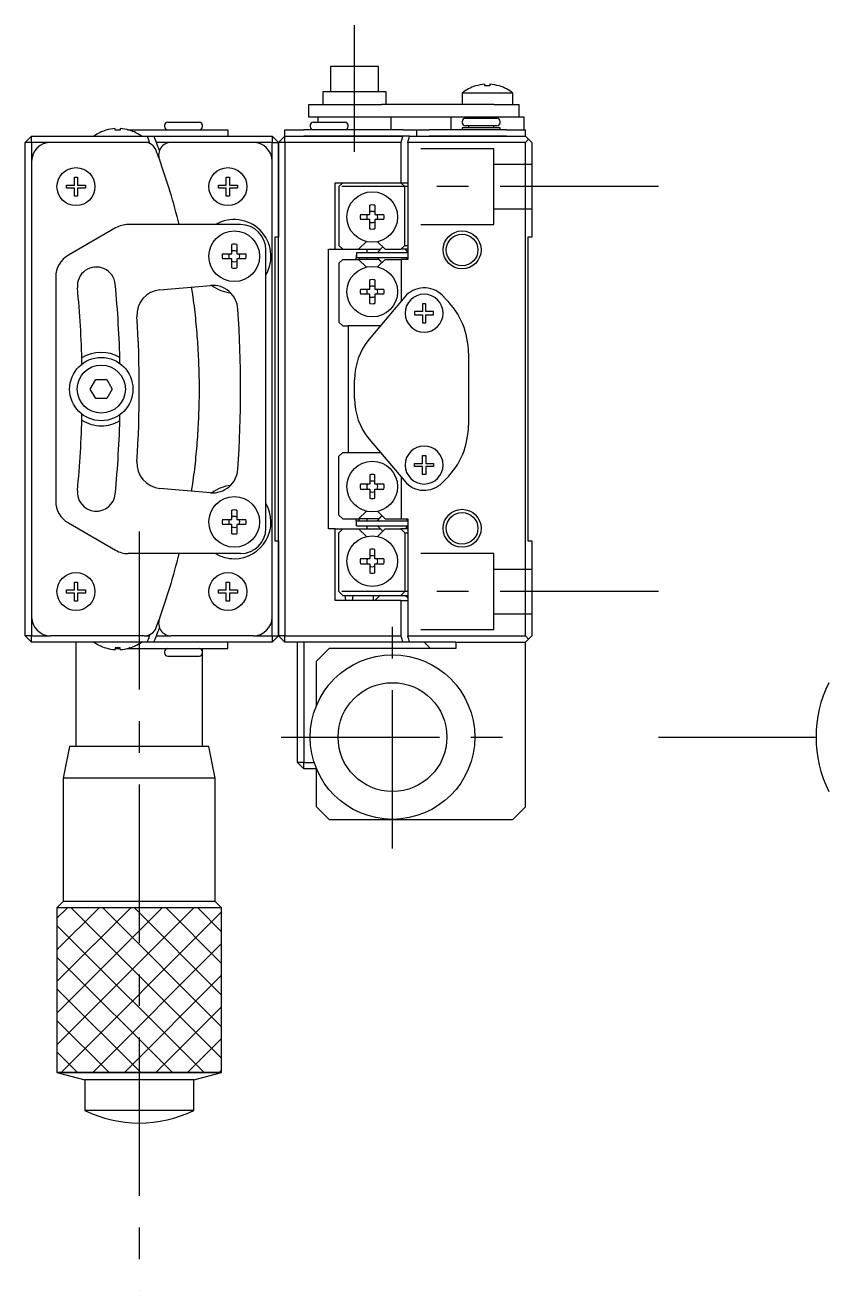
# Model space of a CAD drawing. Extents: x 58 to 392, y -1 to 231.
# Drawn here: x 237.6 to 301.1, y 75.4 to 175.4 of the extents above; entities that cross this region are included whole.
import ezdxf

# ---------------------------------------------------------------- set-up
doc = ezdxf.new("R2010")
doc.units = 0
doc.header["$LTSCALE"] = 10
doc.linetypes.add('CENTER', pattern=[2, 1.25, -0.25, 0.25, -0.25])
doc.linetypes.add('DASHED', pattern=[3.5, 2, -1.5])
doc.layers.get('0').update_dxf_attribs({"linetype": 'CONTINUOUS'})
doc.layers.add('CENTER', color=1, linetype='CENTER')

msp = doc.modelspace()

# ---------------------------------------------------------------- linework, layer by layer
at = {"color": 7, "linetype": 'CONTINUOUS'}
for p, q in [((263.64145, 172.176793), (261.74145, 172.176793)), ((261.74145, 172.176793), (261.74145, 170.176793)), ((265.54145, 172.176793), (263.64145, 172.176793)), ((265.54145, 170.176793), (265.54145, 172.176793)), ((263.64145, 170.176793), (261.14145, 170.176793)), ((261.14145, 170.176793), (261.14145, 169.176793)), ((266.14145, 170.176793), (263.64145, 170.176793)), ((266.14145, 169.176793), (266.14145, 170.176793)), ((276.14145, 170.074793), (272.14145, 170.074793)), ((272.14145, 170.074793), (272.14145, 169.176793)), ((273.212741, 170.632526), (273.19145, 170.632526)), ((273.94145, 170.632526), (273.94145, 170.764269)), ((274.34145, 170.632526), (273.94145, 170.632526)), ((274.34145, 170.764269), (274.34145, 170.632526)), ((275.09145, 170.632526), (275.070159, 170.632526)), ((276.14145, 169.176793), (276.14145, 170.074793)), ((260.04145, 168.176793), (260.04145, 169.176793)), ((260.04145, 169.176793), (261.04145, 169.176793)), ((261.04145, 169.176793), (264.77145, 169.176793)), ((264.77145, 169.176793), (265.77145, 169.176793)), ((274.64145, 169.176793), (265.77145, 169.176793)), ((274.64145, 169.176793), (276.64145, 169.176793)), ((276.64145, 168.176793), (276.64145, 169.176793)), ((261.04145, 168.176793), (260.04145, 168.176793)), ((260.74145, 168.176793), (260.74145, 167.776793)), ((264.77145, 168.176793), (261.04145, 168.176793)), ((265.77145, 168.176793), (264.77145, 168.176793)), ((272.671756, 168.176793), (265.77145, 168.176793)), ((266.54145, 167.176793), (266.54145, 168.176793)), ((271.24145, 168.176793), (271.24145, 167.176793)), ((272.39145, 168.076793), (274.89145, 168.076793)), ((274.14145, 168.176793), (272.671756, 168.176793)), ((277.04145, 168.176793), (274.14145, 168.176793)), ((277.04145, 167.176793), (277.04145, 168.176793)), ((244.012741, 167.132526), (243.99145, 167.132526)), ((244.74145, 167.132526), (244.74145, 167.264269)), ((244.74145, 167.176793), (245.14145, 167.176793)), ((245.14145, 167.132526), (244.74145, 167.132526)), ((245.14145, 167.264269), (245.14145, 167.132526)), ((245.709565, 167.176793), (245.811228, 167.176793)), ((245.811228, 167.176793), (248.609361, 167.176793)), ((245.89145, 167.132526), (245.870159, 167.132526)), ((248.609361, 167.176793), (251.555664, 167.176793)), ((248.64145, 167.526793), (248.64145, 167.426793)), ((248.89145, 167.776793), (251.39145, 167.776793)), ((251.555664, 167.176793), (251.884091, 167.176793)), ((251.64145, 167.426793), (251.64145, 167.526793)), ((251.884091, 167.176793), (253.64145, 167.176793)), ((253.64145, 167.176793), (253.64145, 166.676793)), ((258.14145, 166.676793), (258.14145, 167.176793)), ((258.14145, 167.176793), (259.64145, 167.176793)), ((267.482788, 167.176793), (259.64145, 167.176793)), ((260.14145, 167.526793), (260.14145, 167.426793)), ((260.39145, 167.776793), (262.89145, 167.776793)), ((263.14145, 167.426793), (263.14145, 167.526793)), ((267.482788, 167.176793), (268.44945, 167.176793)), ((268.44945, 167.176793), (268.549812, 167.176793)), ((268.549812, 167.176793), (269.549812, 167.176793)), ((268.549812, 167.176793), (268.549812, 166.676793)), ((275.64145, 167.176793), (269.549812, 167.176793)), ((272.14145, 167.826793), (272.14145, 167.726793)), ((273.64145, 167.326793), (272.14145, 167.326793)), ((272.14145, 167.326793), (272.14145, 167.176793)), ((274.89145, 167.476793), (272.39145, 167.476793)), ((272.64145, 167.476793), (272.64145, 167.326793)), ((275.14145, 167.326793), (273.64145, 167.326793)), ((274.64145, 167.326793), (274.64145, 167.476793)), ((275.14145, 167.726793), (275.14145, 167.826793)), ((275.14145, 167.176793), (275.14145, 167.326793)), ((275.64145, 167.176793), (277.14145, 167.176793)), ((277.14145, 166.676793), (277.14145, 167.176793)), ((237.64145, 166.176793), (238.14145, 166.676793)), ((238.14145, 166.176793), (237.64145, 166.176793)), ((237.64145, 127.176793), (237.64145, 166.176793)), ((238.14145, 166.176793), (238.14145, 166.676793)), ((238.14145, 166.676793), (247.262514, 166.676793)), ((238.14145, 166.176793), (238.14145, 164.676793)), ((239.64145, 166.176793), (238.14145, 166.176793)), ((247.040969, 166.176793), (239.64145, 166.176793)), ((247.461125, 166.176793), (247.040969, 166.176793)), ((247.262514, 166.676793), (247.801195, 166.676793)), ((247.801195, 166.676793), (257.14145, 166.676793)), ((249.171175, 166.176793), (247.997681, 166.176793)), ((255.64145, 166.176793), (249.171175, 166.176793)), ((257.14145, 166.176793), (255.64145, 166.176793)), ((257.14145, 166.676793), (257.14145, 166.176793)), ((257.14145, 166.676793), (257.64145, 166.176793)), ((257.14145, 164.676793), (257.14145, 166.176793)), ((257.14145, 166.176793), (257.64145, 166.176793)), ((258.14145, 166.676793), (257.64145, 166.176793)), ((257.64145, 166.176793), (257.64145, 164.176793)), ((257.64145, 158.676793), (257.64145, 166.176793)), ((258.14145, 166.176793), (257.64145, 166.176793)), ((258.14145, 166.176793), (258.14145, 166.676793)), ((258.14145, 166.676793), (259.64145, 166.676793)), ((258.14145, 166.176793), (258.14145, 127.176793)), ((267.32825, 166.176793), (258.14145, 166.176793)), ((267.469811, 166.676793), (259.64145, 166.676793)), ((259.64145, 166.676793), (267.469811, 166.676793)), ((267.32825, 162.976793), (267.32825, 166.176793)), ((267.482788, 166.676793), (267.469811, 166.676793)), ((267.988803, 166.676793), (267.482788, 166.676793)), ((267.848288, 166.176793), (267.848288, 156.926793)), ((277.14145, 166.176793), (267.848288, 166.176793)), ((267.988803, 166.676793), (269.549812, 166.676793)), ((275.64145, 166.676793), (269.549812, 166.676793)), ((269.549812, 166.676793), (275.64145, 166.676793)), ((275.64145, 166.676793), (277.14145, 166.676793)), ((277.14145, 166.676793), (277.39145, 166.426793)), ((277.39145, 166.426793), (277.14145, 166.176793)), ((277.14145, 127.176793), (277.14145, 166.176793)), ((277.64145, 166.176793), (277.39145, 166.426793)), ((277.64145, 166.176793), (277.64145, 158.676793)), ((238.14145, 164.676793), (238.14145, 128.676793)), ((257.14145, 128.676793), (257.14145, 164.676793)), ((257.64145, 164.176793), (257.64145, 158.676793)), ((241.51645, 163.426793), (241.76645, 163.426793)), ((241.51645, 162.801793), (241.51645, 163.426793)), ((241.76645, 163.426793), (241.76645, 162.801793)), ((253.51645, 163.426793), (253.76645, 163.426793)), ((253.51645, 162.801793), (253.51645, 163.426793)), ((253.76645, 163.426793), (253.76645, 162.801793)), ((240.89145, 162.801793), (241.51645, 162.801793)), ((240.89145, 162.551793), (240.89145, 162.801793)), ((241.51645, 162.551793), (240.89145, 162.551793)), ((241.51645, 161.926793), (241.51645, 162.551793)), ((241.76645, 162.801793), (242.39145, 162.801793)), ((241.76645, 162.551793), (241.76645, 161.926793)), ((242.39145, 162.551793), (241.76645, 162.551793)), ((242.39145, 162.801793), (242.39145, 162.551793)), ((252.89145, 162.801793), (253.51645, 162.801793)), ((252.89145, 162.551793), (252.89145, 162.801793)), ((253.51645, 162.551793), (252.89145, 162.551793)), ((253.51645, 161.926793), (253.51645, 162.551793)), ((253.76645, 162.801793), (254.39145, 162.801793)), ((253.76645, 162.551793), (253.76645, 161.926793)), ((254.39145, 162.551793), (253.76645, 162.551793)), ((254.39145, 162.801793), (254.39145, 162.551793)), ((262.110435, 157.726793), (262.110435, 162.976793)), ((262.110435, 162.976793), (267.32825, 162.976793)), ((262.724781, 162.976793), (262.4122, 162.676793)), ((262.4122, 162.676793), (262.4122, 158.026793)), ((267.323455, 162.950886), (267.296601, 162.976793)), ((267.607513, 162.676793), (267.323455, 162.950886)), ((267.32825, 162.976793), (267.848288, 162.976793)), ((267.607513, 158.026793), (267.607513, 162.676793)), ((267.848288, 162.676793), (267.607513, 162.676793)), ((241.76645, 161.926793), (241.51645, 161.926793)), ((253.76645, 161.926793), (253.51645, 161.926793)), ((264.84145, 160.476793), (264.84145, 161.205502)), ((265.24145, 161.205502), (265.24145, 160.476793)), ((264.112741, 160.476793), (264.84145, 160.476793)), ((264.84145, 160.076793), (264.112741, 160.076793)), ((264.84145, 159.348085), (264.84145, 160.076793)), ((265.24145, 160.476793), (265.970159, 160.476793)), ((265.970159, 160.076793), (265.24145, 160.076793)), ((265.24145, 160.076793), (265.24145, 159.348085)), ((244.77145, 159.408844), (241.04145, 157.255328)), ((254.64145, 159.676793), (245.77145, 159.676793)), ((253.94145, 157.376793), (253.94145, 158.105502)), ((254.34145, 158.105502), (254.34145, 157.376793)), ((257.64145, 158.676793), (257.34145, 158.676793)), ((257.34145, 158.676793), (257.34145, 134.676793)), ((257.64145, 134.676793), (257.64145, 158.676793)), ((262.4122, 158.026793), (262.724781, 157.726793)), ((263.959161, 157.726793), (264.586338, 158.329928)), ((265.451471, 158.319427), (266.066727, 157.726793)), ((267.296601, 157.726793), (267.607513, 158.026793)), ((267.607513, 158.026793), (267.848288, 158.026793)), ((277.64145, 158.676793), (277.34145, 158.676793)), ((277.34145, 158.676793), (277.34145, 134.676793)), ((253.212741, 157.376793), (253.94145, 157.376793)), ((254.34145, 157.376793), (255.070159, 157.376793)), ((256.64145, 135.676793), (256.64145, 157.676793)), ((261.586739, 157.726793), (262.110435, 157.726793)), ((261.586739, 135.626793), (261.586739, 157.726793)), ((262.110435, 157.726793), (262.724781, 157.726793)), ((262.724781, 157.726793), (263.959161, 157.726793)), ((263.771806, 156.926815), (263.807227, 157.267119)), ((263.807245, 157.476793), (263.807245, 157.076793)), ((263.807245, 157.476793), (267.848288, 157.476793)), ((263.807245, 157.076793), (267.848288, 157.076793)), ((263.959161, 157.726793), (265.694149, 157.726793)), ((263.991849, 157.076881), (264.001233, 156.926853)), ((264.64145, 157.476793), (264.64145, 157.726793)), ((264.64145, 156.926793), (264.64145, 157.076793)), ((265.442271, 157.076801), (265.792885, 156.663079)), ((265.875522, 157.910979), (265.447965, 157.476793)), ((266.066727, 157.726793), (267.296601, 157.726793)), ((267.848288, 157.726793), (267.296601, 157.726793)), ((267.848374, 157.497769), (267.662999, 157.726787)), ((267.713283, 156.926793), (267.848288, 157.063891)), ((253.94145, 156.976793), (253.212741, 156.976793)), ((253.94145, 156.248085), (253.94145, 156.976793)), ((254.34145, 156.976793), (254.34145, 156.248085)), ((255.070159, 156.976793), (254.34145, 156.976793)), ((262.724781, 156.926793), (262.4122, 156.626793)), ((262.4122, 156.626793), (262.4122, 151.976793)), ((262.724781, 156.926793), (263.959161, 156.926793)), ((264.586338, 156.323659), (263.959161, 156.926793)), ((265.570143, 156.926793), (263.959161, 156.926793)), ((266.066727, 156.926793), (265.451471, 156.33416)), ((266.066727, 156.926793), (267.296601, 156.926793)), ((267.296601, 156.926793), (267.32825, 156.926793)), ((267.328252, 156.896258), (267.296601, 156.926793)), ((267.848288, 156.926793), (267.32825, 156.926793)), ((267.32825, 156.926793), (267.32825, 153.627353)), ((240.04145, 155.523277), (240.04145, 137.83031)), ((264.84145, 154.576793), (264.84145, 155.305502)), ((265.24145, 155.305502), (265.24145, 154.576793)), ((248.276833, 154.518873), (252.262554, 154.867579)), ((264.112741, 154.576793), (264.84145, 154.576793)), ((264.84145, 154.176793), (264.112741, 154.176793)), ((264.84145, 153.448085), (264.84145, 154.176793)), ((265.24145, 154.576793), (265.970159, 154.576793)), ((265.970159, 154.176793), (265.24145, 154.176793)), ((265.24145, 154.176793), (265.24145, 153.448085)), ((270.884091, 153.76258), (270.555664, 154.091007)), ((267.609361, 153.962369), (264.811228, 150.627683)), ((269.26645, 153.426793), (269.01645, 153.426793)), ((269.01645, 153.426793), (269.01645, 152.801793)), ((269.26645, 152.801793), (269.26645, 153.426793)), ((269.01645, 152.801793), (268.39145, 152.801793)), ((268.39145, 152.801793), (268.39145, 152.551793)), ((268.39145, 152.551793), (269.01645, 152.551793)), ((269.01645, 152.551793), (269.01645, 151.926793)), ((269.89145, 152.801793), (269.26645, 152.801793)), ((269.26645, 152.551793), (269.89145, 152.551793)), ((269.26645, 151.926793), (269.26645, 152.551793)), ((269.89145, 152.551793), (269.89145, 152.801793)), ((262.4122, 151.976793), (262.724781, 151.676793)), ((262.724781, 151.676793), (263.14145, 151.676793)), ((263.14145, 151.676793), (263.14145, 141.676793)), ((265.691536, 151.676793), (263.14145, 151.676793)), ((269.01645, 151.926793), (269.26645, 151.926793)), ((272.64145, 149.519939), (272.64145, 143.833648)), ((242.775425, 146.676793), (243.208438, 147.426793)), ((243.208438, 147.426793), (244.074463, 147.426793)), ((244.074463, 147.426793), (244.507476, 146.676793)), ((263.64145, 145.939842), (263.64145, 147.413745)), ((243.208438, 145.926793), (242.775425, 146.676793)), ((244.507476, 146.676793), (244.074463, 145.926793)), ((244.074463, 145.926793), (243.208438, 145.926793)), ((264.811228, 142.725904), (267.609361, 139.391218)), ((262.4122, 141.376793), (262.724781, 141.676793)), ((262.4122, 136.726793), (262.4122, 141.376793)), ((262.724781, 141.676793), (263.14145, 141.676793)), ((263.14145, 141.676793), (265.691536, 141.676793)), ((269.01645, 141.426793), (269.26645, 141.426793)), ((269.01645, 140.801793), (269.01645, 141.426793)), ((269.26645, 141.426793), (269.26645, 140.801793)), ((268.39145, 140.801793), (269.01645, 140.801793)), ((268.39145, 140.551793), (268.39145, 140.801793)), ((269.01645, 140.551793), (268.39145, 140.551793)), ((269.01645, 139.926793), (269.01645, 140.551793)), ((269.26645, 140.801793), (269.89145, 140.801793)), ((269.26645, 140.551793), (269.26645, 139.926793)), ((269.89145, 140.551793), (269.26645, 140.551793)), ((269.89145, 140.801793), (269.89145, 140.551793)), ((264.84145, 139.176793), (264.112741, 139.176793)), ((264.84145, 139.905502), (264.84145, 139.176793)), ((265.24145, 139.176793), (265.24145, 139.905502)), ((265.970159, 139.176793), (265.24145, 139.176793)), ((267.32825, 139.726234), (267.32825, 136.426793)), ((269.26645, 139.926793), (269.01645, 139.926793)), ((270.555664, 139.26258), (270.884091, 139.591007)), ((252.262554, 138.486008), (248.276833, 138.834714)), ((264.112741, 138.776793), (264.84145, 138.776793)), ((264.84145, 138.776793), (264.84145, 138.048085)), ((265.24145, 138.048085), (265.24145, 138.776793)), ((265.24145, 138.776793), (265.970159, 138.776793)), ((253.94145, 136.376793), (253.94145, 137.105502)), ((254.34145, 137.105502), (254.34145, 136.376793)), ((264.586338, 137.029928), (263.959161, 136.426793)), ((266.066727, 136.426793), (265.451471, 137.019427)), ((241.04145, 136.098259), (244.77145, 133.944743)), ((253.212741, 136.376793), (253.94145, 136.376793)), ((254.34145, 136.376793), (255.070159, 136.376793)), ((262.724781, 136.426793), (262.4122, 136.726793)), ((262.724781, 136.426793), (263.959161, 136.426793)), ((263.807235, 136.086423), (263.771806, 136.42678)), ((263.807245, 135.876793), (263.807245, 136.276793)), ((263.807245, 136.276793), (267.848288, 136.276793)), ((265.576896, 136.426793), (263.959161, 136.426793)), ((264.001234, 136.426738), (263.991849, 136.276703)), ((264.64145, 136.276793), (264.64145, 136.426793)), ((265.792894, 136.690517), (265.442208, 136.276693)), ((266.066727, 136.426793), (267.296601, 136.426793)), ((267.328252, 136.457329), (267.296601, 136.426793)), ((267.296601, 136.426793), (267.32825, 136.426793)), ((267.32825, 136.426793), (267.848288, 136.426793)), ((267.848288, 136.289696), (267.713283, 136.426793)), ((267.848288, 136.426793), (267.848288, 127.176793)), ((253.94145, 135.976793), (253.212741, 135.976793)), ((253.94145, 135.248085), (253.94145, 135.976793)), ((254.34145, 135.976793), (254.34145, 135.248085)), ((255.070159, 135.976793), (254.34145, 135.976793)), ((262.110435, 135.626793), (261.586739, 135.626793)), ((262.110435, 129.976793), (262.110435, 135.626793)), ((262.110435, 135.626793), (262.724781, 135.626793)), ((262.4122, 135.326793), (262.724781, 135.626793)), ((262.4122, 130.676793), (262.4122, 135.326793)), ((262.724781, 135.626793), (263.959161, 135.626793)), ((263.807245, 135.876793), (267.848288, 135.876793)), ((263.959161, 135.626793), (264.586338, 135.023659)), ((263.959161, 135.626793), (265.694149, 135.626793)), ((264.64145, 135.626793), (264.64145, 135.876793)), ((265.447965, 135.876793), (265.875522, 135.442608)), ((265.451471, 135.03416), (266.066727, 135.626793)), ((266.066727, 135.626793), (267.296601, 135.626793)), ((267.296601, 135.626793), (267.607513, 135.326793)), ((267.848288, 135.626793), (267.296601, 135.626793)), ((267.607513, 135.326793), (267.607513, 130.676793)), ((267.607513, 135.326793), (267.848288, 135.326793)), ((267.663034, 135.626838), (267.848457, 135.855935)), ((257.34145, 134.676793), (257.64145, 134.676793)), ((257.64145, 134.676793), (257.64145, 127.176793)), ((257.64145, 127.176793), (257.64145, 134.676793)), ((264.84145, 134.005502), (264.84145, 133.276793)), ((265.24145, 133.276793), (265.24145, 134.005502)), ((277.34145, 134.676793), (277.64145, 134.676793)), ((277.64145, 134.676793), (277.64145, 127.176793)), ((254.64145, 133.676793), (245.77145, 133.676793)), ((264.84145, 133.276793), (264.112741, 133.276793)), ((265.970159, 133.276793), (265.24145, 133.276793)), ((264.112741, 132.876793), (264.84145, 132.876793)), ((264.84145, 132.876793), (264.84145, 132.148085)), ((265.24145, 132.148085), (265.24145, 132.876793)), ((265.24145, 132.876793), (265.970159, 132.876793)), ((241.51645, 131.426793), (241.76645, 131.426793)), ((241.51645, 130.801793), (241.51645, 131.426793)), ((241.76645, 131.426793), (241.76645, 130.801793)), ((253.51645, 131.426793), (253.76645, 131.426793)), ((253.51645, 130.801793), (253.51645, 131.426793)), ((253.76645, 131.426793), (253.76645, 130.801793)), ((240.89145, 130.801793), (241.51645, 130.801793)), ((240.89145, 130.551793), (240.89145, 130.801793)), ((241.51645, 130.551793), (240.89145, 130.551793)), ((241.51645, 129.926793), (241.51645, 130.551793)), ((241.76645, 130.801793), (242.39145, 130.801793)), ((241.76645, 130.551793), (241.76645, 129.926793)), ((242.39145, 130.551793), (241.76645, 130.551793)), ((242.39145, 130.801793), (242.39145, 130.551793)), ((252.89145, 130.801793), (253.51645, 130.801793)), ((252.89145, 130.551793), (252.89145, 130.801793)), ((253.51645, 130.551793), (252.89145, 130.551793)), ((253.51645, 129.926793), (253.51645, 130.551793)), ((253.76645, 130.801793), (254.39145, 130.801793)), ((253.76645, 130.551793), (253.76645, 129.926793)), ((254.39145, 130.551793), (253.76645, 130.551793)), ((254.39145, 130.801793), (254.39145, 130.551793)), ((262.724781, 130.376793), (262.4122, 130.676793)), ((262.724781, 130.376793), (267.296601, 130.376793)), ((262.956363, 129.976793), (262.909721, 130.376729)), ((263.501971, 130.376762), (263.461791, 129.976793)), ((265.14145, 129.976793), (265.14145, 130.376793)), ((265.39145, 130.126793), (265.24145, 129.976793)), ((265.64145, 130.376793), (265.39145, 130.126793)), ((267.607513, 130.676793), (267.296601, 130.376793)), ((267.296601, 130.376793), (267.848288, 130.376793)), ((267.848288, 130.676793), (267.607513, 130.676793)), ((267.848288, 130.169956), (267.64145, 130.376793)), ((241.76645, 129.926793), (241.51645, 129.926793)), ((253.76645, 129.926793), (253.51645, 129.926793)), ((267.32825, 129.976793), (262.110435, 129.976793)), ((267.32825, 127.176793), (267.32825, 129.976793)), ((267.32825, 129.976793), (267.848288, 129.976793)), ((238.14145, 128.676793), (238.14145, 127.176793)), ((257.14145, 127.176793), (257.14145, 128.676793)), ((238.14145, 127.176793), (237.64145, 127.176793)), ((238.14145, 126.676793), (237.64145, 127.176793)), ((238.14145, 127.176793), (239.64145, 127.176793)), ((238.14145, 126.676793), (238.14145, 127.176793)), ((247.040969, 127.176793), (239.64145, 127.176793)), ((247.040969, 127.176793), (247.461125, 127.176793)), ((247.997681, 127.176793), (249.171175, 127.176793)), ((255.64145, 127.176793), (249.171175, 127.176793)), ((255.64145, 127.176793), (257.14145, 127.176793)), ((257.14145, 127.176793), (257.14145, 126.676793)), ((257.14145, 127.176793), (257.64145, 127.176793)), ((257.64145, 127.176793), (257.14145, 126.676793)), ((258.14145, 127.176793), (257.64145, 127.176793)), ((258.14145, 126.676793), (257.64145, 127.176793)), ((258.14145, 127.176793), (267.32825, 127.176793)), ((258.14145, 126.676793), (258.14145, 127.176793)), ((267.848288, 127.176793), (277.14145, 127.176793)), ((277.14145, 127.176793), (277.39145, 126.926793)), ((277.64145, 127.176793), (277.39145, 126.926793)), ((247.262514, 126.676793), (238.14145, 126.676793)), ((241.64145, 126.676793), (241.64145, 118.426793)), ((244.012741, 126.221061), (243.99145, 126.221061)), ((245.14145, 126.221061), (244.74145, 126.221061)), ((244.74145, 126.221061), (244.74145, 126.089318)), ((244.74145, 126.176793), (245.14145, 126.176793)), ((245.14145, 126.089318), (245.14145, 126.221061)), ((245.709565, 126.176793), (245.811228, 126.176793)), ((245.811228, 126.176793), (248.609361, 126.176793)), ((245.89145, 126.221061), (245.870159, 126.221061)), ((247.801195, 126.676793), (247.262514, 126.676793)), ((257.14145, 126.676793), (247.801195, 126.676793)), ((248.609361, 126.176793), (251.555664, 126.176793)), ((251.555664, 126.176793), (251.884091, 126.176793)), ((251.64145, 125.926793), (251.64145, 126.176793)), ((251.884091, 126.176793), (253.64145, 126.176793)), ((253.64145, 126.176793), (253.64145, 126.676793)), ((267.469811, 126.676793), (258.14145, 126.676793)), ((259.14145, 117.176793), (259.14145, 126.676793)), ((259.64145, 126.676793), (259.64145, 117.176793)), ((261.64145, 126.176793), (260.64145, 125.176793)), ((271.64145, 126.176793), (261.64145, 126.176793)), ((267.988803, 126.676793), (267.469811, 126.676793)), ((271.64145, 126.676793), (267.988803, 126.676793)), ((269.64145, 126.176793), (269.14145, 126.676793)), ((271.64145, 126.676793), (271.64145, 126.176793)), ((271.64145, 126.676793), (277.14145, 126.676793)), ((277.39145, 126.926793), (277.14145, 126.676793)), ((277.14145, 113.676793), (277.14145, 126.676793)), ((248.64145, 125.926793), (248.64145, 125.826793)), ((248.89145, 125.576793), (251.39145, 125.576793)), ((251.64145, 125.826793), (251.64145, 125.926793)), ((251.64145, 118.426793), (251.64145, 125.826793)), ((260.64145, 121.676791), (260.64145, 125.176793)), ((241.141453, 118.426793), (240.641454, 115.926794)), ((252.141447, 118.426793), (241.141453, 118.426793)), ((252.641446, 115.926794), (252.141447, 118.426793)), ((259.64145, 117.176793), (259.14145, 117.176793)), ((259.64145, 116.676793), (259.14145, 117.176793)), ((259.64145, 116.676793), (259.64145, 117.176793)), ((259.64145, 117.176793), (260.456793, 117.176793)), ((260.64145, 116.676793), (259.64145, 116.676793)), ((260.64145, 113.676793), (260.64145, 116.676796)), ((252.641446, 115.926794), (240.641454, 115.926794)), ((240.641454, 115.926794), (240.641454, 106.176789)), ((252.641446, 106.176789), (252.641446, 115.926794)), ((260.64145, 113.676793), (261.64145, 112.676793)), ((276.14145, 112.676793), (277.14145, 113.676793)), ((261.64145, 112.676793), (266.64145, 112.676793)), ((266.64145, 112.676793), (276.14145, 112.676793)), ((240.641454, 106.176789), (240.141451, 105.676787)), ((252.641446, 106.176789), (240.641454, 106.176789)), ((253.141449, 105.676787), (252.641446, 106.176789)), ((253.141449, 105.676787), (240.141451, 105.676787)), ((240.141451, 105.676787), (240.141451, 92.676786)), ((253.141449, 105.676787), (240.141451, 105.676787)), ((240.141451, 105.676787), (240.141451, 92.676786)), ((253.141449, 92.676786), (253.141449, 105.676787)), ((253.141449, 92.676786), (253.141449, 105.676787)), ((253.141449, 92.676786), (240.141451, 92.676786)), ((240.141451, 92.676786), (242.34145, 92.087298)), ((240.141451, 92.676786), (253.141449, 92.676786)), ((250.94145, 92.087298), (242.34145, 92.087298)), ((242.34145, 92.087298), (242.34145, 89.676787)), ((250.94145, 92.087298), (253.141449, 92.676786)), ((250.94145, 89.676787), (250.94145, 92.087298)), ((250.94145, 89.676787), (242.34145, 89.676787))]:
    msp.add_line(p, q, dxfattribs=at)
at = {"color": 3, "linetype": 'DASHED'}
for p, q in [((272.64145, 165.676793), (268.866446, 165.676793)), ((274.64145, 165.676793), (272.64145, 165.676793)), ((274.64145, 159.676793), (274.64145, 165.676793)), ((277.64145, 164.426793), (274.64145, 164.426793)), ((274.64145, 160.926793), (277.64145, 160.926793)), ((268.866415, 159.676793), (274.64145, 159.676793)), ((274.64145, 133.676793), (268.866446, 133.676793)), ((274.64145, 127.676793), (274.64145, 133.676793)), ((277.64145, 132.426793), (274.64145, 132.426793)), ((274.64145, 128.926793), (277.64145, 128.926793)), ((268.866415, 127.676793), (274.64145, 127.676793))]:
    msp.add_line(p, q, dxfattribs=at)
at = {"color": 3, "linetype": 'CONTINUOUS'}
for p, q in [((240.141451, 104.856112), (240.962127, 105.676787)), ((240.141451, 102.356112), (243.462127, 105.676787)), ((240.141451, 99.856112), (245.962127, 105.676787)), ((240.141451, 97.356112), (248.462127, 105.676787)), ((240.141451, 94.856112), (250.962127, 105.676787)), ((240.462126, 92.676786), (253.141449, 105.35611)), ((241.254972, 105.676787), (253.141449, 93.790311)), ((243.754972, 105.676787), (253.141449, 96.290311)), ((246.254972, 105.676787), (253.141449, 98.790311)), ((248.754972, 105.676787), (253.141449, 101.290311)), ((251.254972, 105.676787), (253.141449, 103.790311)), ((240.141451, 104.290309), (251.754973, 92.676786)), ((242.962126, 92.676786), (253.141449, 102.85611)), ((240.141451, 101.790309), (249.254973, 92.676786)), ((245.462126, 92.676786), (253.141449, 100.35611)), ((240.141451, 99.290309), (246.754973, 92.676786)), ((247.962126, 92.676786), (253.141449, 97.85611)), ((240.141451, 96.790309), (244.254973, 92.676786)), ((250.462126, 92.676786), (253.141449, 95.35611)), ((240.141451, 94.290309), (241.754973, 92.676786)), ((252.962126, 92.676786), (253.141449, 92.85611))]:
    msp.add_line(p, q, dxfattribs=at)
at = {"color": 7, "linetype": 'CONTINUOUS'}
for centre, radius in [((241.64145, 162.676793), 1.5), ((253.64145, 162.676793), 1.5), ((265.04145, 160.276793), 2), ((254.14145, 157.176793), 2), ((272.14145, 157.676793), 1.25), ((265.04145, 154.376793), 2), ((243.64145, 146.676793), 2.5), ((243.64145, 146.676793), 1.9), ((265.04145, 138.976793), 2), ((254.14145, 136.176793), 2), ((272.14145, 135.676793), 1.25), ((265.04145, 133.076793), 2), ((241.64145, 130.676793), 1.5), ((253.64145, 130.676793), 1.5), ((266.64145, 119.176793), 6.499999), ((266.64145, 119.176793), 4.3)]:
    msp.add_circle(centre, radius, dxfattribs=at)
at = {"color": 3, "linetype": 'CONTINUOUS'}
for centre in [(272.14145, 157.676793), (272.14145, 135.676793)]:
    msp.add_circle(centre, 1.5, dxfattribs=at)
at = {"color": 7, "linetype": 'CONTINUOUS'}
for centre, radius, start, end in [((274.14145, 167.576793), 3.2, 107.270005, 128.682187), ((274.14145, 167.576793), 3.193744, 93.59035, 106.905258), ((274.14145, 167.576793), 3.193744, 73.094742, 86.40965), ((274.14145, 167.576793), 3.2, 51.317813, 72.729995), ((272.39145, 167.826793), 0.25, 90, 180), ((274.89145, 167.826793), 0.25, 0, 90), ((244.94145, 164.076793), 3.2, 107.270005, 125.659088), ((244.94145, 164.076793), 3.193744, 93.59035, 106.905258), ((244.94145, 164.076793), 3.193744, 73.094742, 86.40965), ((244.94145, 164.076793), 3.2, 54.340912, 72.729995), ((248.89145, 167.526793), 0.25, 90, 180), ((248.89145, 167.426793), 0.25, 180, 270), ((251.39145, 167.526793), 0.25, 0, 90), ((251.39145, 167.426793), 0.25, 270, 0), ((260.39145, 167.526793), 0.25, 90, 180), ((260.39145, 167.426793), 0.25, 180, 270), ((262.89145, 167.526793), 0.25, 0, 90), ((262.89145, 167.426793), 0.25, 270, 0), ((272.39145, 167.726793), 0.25, 180, 270), ((274.89145, 167.726793), 0.25, 270, 0), ((239.64145, 164.676793), 1.5, 90, 180), ((247.040969, 165.176793), 1, 20.530803, 90), ((197.64145, 146.676793), 53.5, 21.375953, 21.952128), ((197.64145, 146.676793), 53.5, 21.244192, 21.375953), ((197.64145, 146.676793), 54, 21.168449, 21.738461), ((197.64145, 146.676793), 54, 20.445943, 21.168449), ((249.171175, 165.176793), 1, 90, 199.748954), ((255.64145, 164.676793), 1.5, 0, 90), ((197.64145, 186.176793), 72.5, 343.986606, 344.397282), ((197.64145, 186.176793), 73, 344.099203, 344.506843), ((197.64145, 146.676793), 53.75, 19.748954, 20.530803), ((197.64145, 146.676793), 53.75, 13.996373, 19.748954), ((197.64145, 146.676793), 53.75, 13.996373, 19.748954), ((265.04145, 160.276793), 0.95, 77.846803, 102.153197), ((254.14145, 157.176793), 2.9, 329.549686, 120.450314), ((265.04145, 160.276793), 0.95, 167.846803, 192.153197), ((265.04145, 160.276793), 0.435085, 152.633517, 207.366483), ((265.04145, 160.276793), 0.435085, 62.633517, 117.366483), ((265.04145, 160.276793), 0.435085, 332.633517, 27.366483), ((265.04145, 160.276793), 0.95, 347.846803, 12.153197), ((245.77145, 157.676793), 2, 90, 120), ((254.64145, 157.676793), 2, 0, 90), ((265.04145, 160.276793), 0.435085, 242.633517, 297.366483), ((265.04145, 160.276793), 0.95, 257.846803, 282.153197), ((254.14145, 157.176793), 0.95, 77.846803, 102.153197), ((242.04145, 155.523277), 2, 120, 180), ((254.14145, 157.176793), 0.95, 167.846803, 192.153197), ((254.14145, 157.176793), 0.435085, 152.633517, 207.366483), ((254.14145, 157.176793), 0.435085, 62.633517, 117.366483), ((254.14145, 157.176793), 0.435085, 332.633517, 27.366483), ((254.14145, 157.176793), 0.95, 347.846803, 12.153197), ((243.250127, 154.823682), 1.5, 5.5, 185.5), ((254.14145, 157.176793), 0.435085, 242.633517, 297.366483), ((254.14145, 157.176793), 0.95, 257.846803, 282.153197), ((265.04145, 154.376793), 0.95, 77.846803, 102.153197), ((158.64145, 146.676793), 83.5, 1.360223, 5.5), ((158.64145, 146.676793), 86.5, 1.336426, 5.5), ((248.451144, 152.526484), 2, 95, 183.726656), ((197.64145, 146.676793), 53.75, 8, 8.625723), ((197.64145, 146.676793), 53.75, 8, 8.625723), ((197.64145, 146.676793), 53.75, 7, 8), ((197.64145, 146.676793), 53.75, 7, 8), ((252.436865, 152.875189), 2, 3.780849, 95), ((254.14145, 157.176793), 2.9, 232.556407, 264.209989), ((265.04145, 154.376793), 0.95, 167.846803, 192.153197), ((265.04145, 154.376793), 0.435085, 152.633517, 207.366483), ((265.04145, 154.376793), 0.435085, 62.633517, 117.366483), ((265.04145, 154.376793), 0.435085, 332.633517, 27.366483), ((265.04145, 154.376793), 0.95, 347.846803, 12.153197), ((269.14145, 152.676793), 2, 45, 140), ((269.14145, 152.676793), 1.5, 0, 180), ((197.64145, 146.676793), 53.75, 6, 7), ((197.64145, 146.676793), 53.75, 6, 7), ((158.64145, 146.676793), 96, 356.219151, 3.780849), ((265.04145, 154.376793), 0.435085, 242.633517, 297.366483), ((265.04145, 154.376793), 0.95, 257.846803, 282.153197), ((266.64145, 149.519939), 6, 0, 45), ((158.64145, 146.676793), 88, 356.273344, 3.726656), ((197.64145, 146.676793), 53.75, 5, 6), ((197.64145, 146.676793), 53.75, 5, 6), ((269.14145, 152.676793), 1.5, 180, 0), ((197.64145, 146.676793), 53.75, 4, 5), ((197.64145, 146.676793), 53.75, 4, 5), ((197.64145, 146.676793), 53.75, 3, 4), ((197.64145, 146.676793), 53.75, 3, 4), ((268.64145, 147.413745), 5, 140, 180), ((243.64145, 146.676793), 2.9, 59.685477, 121.98764), ((197.64145, 146.676793), 53.75, 2, 3), ((197.64145, 146.676793), 53.75, 2, 3), ((197.64145, 146.676793), 53.75, 1, 2), ((197.64145, 146.676793), 53.75, 1, 2), ((197.64145, 146.676793), 53.75, 0, 1), ((197.64145, 146.676793), 53.75, 0, 1), ((197.64145, 146.676793), 53.75, 359, 0), ((197.64145, 146.676793), 53.75, 359, 0), ((197.64145, 146.676793), 53.75, 358, 359), ((197.64145, 146.676793), 53.75, 358, 359), ((268.64145, 145.939842), 5, 180, 220), ((158.64145, 146.676793), 83.5, 354.5, 358.639777), ((243.64145, 146.676793), 2.9, 238.01236, 270), ((243.64145, 146.676793), 2.9, 270, 300.314523), ((158.64145, 146.676793), 86.5, 354.5, 358.663574), ((197.64145, 146.676793), 53.75, 357, 358), ((197.64145, 146.676793), 53.75, 357, 358), ((197.64145, 146.676793), 53.75, 356, 357), ((197.64145, 146.676793), 53.75, 356, 357), ((266.64145, 143.833648), 6, 315, 0), ((197.64145, 146.676793), 53.75, 355, 356), ((197.64145, 146.676793), 53.75, 355, 356), ((269.14145, 140.676793), 1.5, 180, 90), ((269.14145, 140.676793), 1.5, 90, 180), ((197.64145, 146.676793), 53.75, 353, 354), ((197.64145, 146.676793), 53.75, 353, 354), ((197.64145, 146.676793), 53.75, 354, 355), ((197.64145, 146.676793), 53.75, 354, 355), ((248.451144, 140.827103), 2, 176.273344, 265), ((197.64145, 146.676793), 53.75, 352, 353), ((197.64145, 146.676793), 53.75, 352, 353), ((252.436865, 140.478398), 2, 265, 356.219151), ((197.64145, 146.676793), 53.75, 351.374277, 352), ((197.64145, 146.676793), 53.75, 351.374277, 352), ((254.14145, 136.176793), 2.9, 95.790011, 127.443593), ((265.04145, 138.976793), 0.95, 167.846803, 192.153197), ((265.04145, 138.976793), 0.435085, 152.633517, 207.366483), ((265.04145, 138.976793), 0.95, 77.846803, 102.153197), ((265.04145, 138.976793), 0.435085, 62.633517, 117.366483), ((265.04145, 138.976793), 0.435085, 332.633517, 27.366483), ((265.04145, 138.976793), 0.95, 347.846803, 12.153197), ((269.14145, 140.676793), 2, 220, 315), ((243.250127, 138.529904), 1.5, 174.5, 354.5), ((265.04145, 138.976793), 0.435085, 242.633517, 297.366483), ((265.04145, 138.976793), 0.95, 257.846803, 282.153197), ((242.04145, 137.83031), 2, 180, 240), ((254.14145, 136.176793), 0.95, 77.846803, 102.153197), ((254.14145, 136.176793), 2.9, 270, 30.450314), ((254.14145, 136.176793), 0.95, 167.846803, 192.153197), ((254.14145, 136.176793), 0.435085, 152.633517, 207.366483), ((254.14145, 136.176793), 0.435085, 62.633517, 117.366483), ((254.14145, 136.176793), 0.435085, 332.633517, 27.366483), ((254.14145, 136.176793), 0.95, 347.846803, 12.153197), ((254.14145, 136.176793), 0.435085, 242.633517, 297.366483), ((254.14145, 136.176793), 0.95, 257.846803, 282.153197), ((254.64145, 135.676793), 2, 270, 0), ((265.04145, 133.076793), 0.95, 77.846803, 102.153197), ((245.77145, 135.676793), 2, 240, 270), ((197.64145, 146.676793), 53.75, 340.251046, 346.003627), ((197.64145, 146.676793), 53.75, 340.251046, 346.003627), ((254.14145, 136.176793), 2.9, 239.549686, 270), ((265.04145, 133.076793), 0.95, 167.846803, 192.153197), ((265.04145, 133.076793), 0.435085, 152.633517, 207.366483), ((265.04145, 133.076793), 0.435085, 62.633517, 117.366483), ((265.04145, 133.076793), 0.435085, 332.633517, 27.366483), ((265.04145, 133.076793), 0.95, 347.846803, 12.153197), ((265.04145, 133.076793), 0.435085, 242.633517, 297.366483), ((265.04145, 133.076793), 0.95, 257.846803, 282.153197), ((239.64145, 128.676793), 1.5, 180, 270), ((197.64145, 146.676793), 53.75, 339.469197, 340.251046), ((249.171175, 128.176793), 1, 160.251046, 270), ((255.64145, 128.676793), 1.5, 270, 0), ((247.040969, 128.176793), 1, 270, 339.469197), ((197.64145, 146.676793), 53.5, 338.047872, 338.624047), ((197.64145, 146.676793), 53.5, 338.624047, 338.755808), ((197.64145, 146.676793), 54, 338.261539, 338.831551), ((197.64145, 146.676793), 54, 338.831551, 339.554057), ((197.64145, 107.176793), 72.5, 15.602718, 16.013394), ((197.64145, 107.176793), 73, 15.493157, 15.900797), ((244.94145, 129.276793), 3.2, 234.340912, 252.729995), ((244.94145, 129.276793), 3.193744, 253.094742, 266.40965), ((244.94145, 129.276793), 3.193744, 273.59035, 286.905258), ((244.94145, 129.276793), 3.2, 287.270005, 305.659088), ((248.89145, 125.926793), 0.25, 90, 180), ((251.39145, 125.926793), 0.25, 0, 90), ((248.89145, 125.826793), 0.25, 180, 270), ((251.39145, 125.826793), 0.25, 270, 0), ((309.836586, 119.176791), 9.745001, 153.816202, 206.183785), ((246.64145, 98.421788), 9.745001, 243.816209, 296.183791)]:
    msp.add_arc(centre, radius, start, end, dxfattribs=at)
at = {"layer": 'CENTER', "color": 1, "linetype": 'CENTER'}
for p, q in [((263.64145, 165.42679), (263.64145, 175.42679)), ((287.64145, 162.676793), (262.64145, 162.676793)), ((246.64145, 135.42679), (246.64145, 75.42679)), ((287.64145, 130.676793), (262.64145, 130.676793)), ((266.64145, 110.376795), (266.64145, 127.976792)), ((257.841451, 119.176793), (275.441449, 119.176793)), ((287.64145, 119.176793), (366.091588, 119.176793))]:
    msp.add_line(p, q, dxfattribs=at)

doc.saveas('drawing.dxf')
